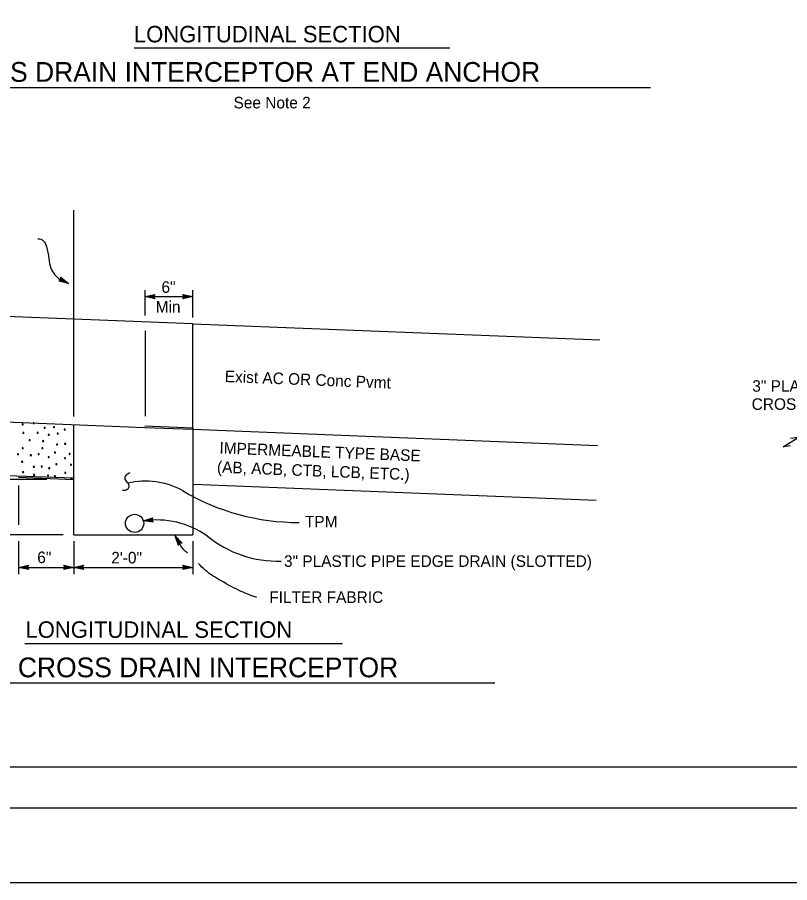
# Model space of a CAD drawing. Extents: x -894 to 866, y -476 to 714.
# Drawn here: x -603 to -134, y -476 to 49 of the extents above; entities that cross this region are included whole.
import ezdxf

# ---------------------------------------------------------------- set-up
doc = ezdxf.new("R2010")
doc.units = 0
for name, color, linetype in [('10 Sheet Format', 7, 'Continuous'), ('56 Stage 3 Anno', 7, 'Continuous'), ('57 Undefined', 7, 'Continuous'), ('59 Sndwall Anno', 7, 'Continuous'), ('60 Nongeo Data', 7, 'Continuous')]:
    doc.layers.add(name, color=color, linetype=linetype)

msp = doc.modelspace()

# ---------------------------------------------------------------- linework, layer by layer
at = {"layer": '10 Sheet Format'}
for p, q in [((-813.4509, -406.0408), (811.5452, -406.0408)), ((-863.4565, -431.0442), (836.5469, -431.0442))]:
    msp.add_line(p, q, dxfattribs=at)
for points in [[(-894.0439, 713.5635), (865.9554, 713.5635), (865.9554, -476.436), (-894.0439, -476.436)], [(-863.4565, -431.0442), (836.5469, -431.0442), (836.5469, 668.958), (-863.4565, 668.958)]]:
    msp.add_lwpolyline(points, close=True, dxfattribs=at)
at = {"layer": '56 Stage 3 Anno'}
for p, q in [((-576.1899, -110.663), (-576.3132, -109.1071)), ((-576.3132, -109.1071), (-576.3132, -109.1071)), ((-576.3132, -109.1071), (-571.5289, -112.9685)), ((-576.2769, -109.5221), (-572.7655, -112.3559)), ((-576.2265, -109.9481), (-574.0045, -111.7418)), ((-577.497, -111.5004), (-576.1899, -110.663)), ((-571.5289, -112.9685), (-577.497, -111.5004)), ((-577.497, -111.5004), (-577.497, -111.5004)), ((-572.7773, -112.3548), (-577.1269, -111.2827)), ((-574.0045, -111.7418), (-576.8143, -111.0504)), ((-575.2423, -111.1284), (-576.4446, -110.8323)), ((-576.2226, -110.337), (-575.2423, -111.1284)), ((-571.5289, -112.9685), (-571.5289, -112.9685)), ((-525.1369, -132.2819), (-525.1369, -116.9693)), ((-525.1369, -120.8197), (-519.1369, -119.4898)), ((-523.746, -120.8161), (-519.372, -119.8492)), ((-522.3743, -120.822), (-519.5491, -120.1957)), ((-520.9928, -120.8228), (-519.7842, -120.5551)), ((-519.1369, -119.4898), (-519.9369, -120.8197)), ((-519.1369, -119.4898), (-519.1369, -119.4898)), ((-501.296, -120.8197), (-502.096, -119.4795)), ((-502.096, -119.4795), (-502.096, -119.4795)), ((-502.096, -119.4795), (-496.096, -120.8197)), ((-501.8794, -119.8354), (-497.4759, -120.8189)), ((-501.6456, -120.1949), (-498.8586, -120.8173)), ((-501.4692, -120.5417), (-500.2401, -120.8165)), ((-496.0913, -133.4177), (-496.0913, -116.8197)), ((-525.1369, -120.8197), (-496.0913, -120.8197)), ((-519.1369, -122.1598), (-525.1369, -120.8197)), ((-525.1369, -120.8197), (-525.1369, -120.8197)), ((-519.3535, -121.8039), (-523.757, -120.8205)), ((-519.5873, -121.4445), (-522.3743, -120.822)), ((-519.7637, -121.0976), (-520.9928, -120.8228)), ((-519.9369, -120.8197), (-519.1369, -122.1598)), ((-519.1369, -122.1598), (-519.1369, -122.1598)), ((-496.096, -120.8197), (-502.096, -122.1496)), ((-502.096, -122.1496), (-501.296, -120.8197)), ((-502.096, -122.1496), (-502.096, -122.1496)), ((-497.4869, -120.8232), (-501.8609, -121.7905)), ((-498.8586, -120.8173), (-501.6838, -121.4437)), ((-500.2401, -120.8165), (-501.4487, -121.0842)), ((-496.096, -120.8197), (-496.096, -120.8197)), ((-524.9215, -193.4302), (-524.9215, -141.537)), ((-584.6785, -231.7537), (-618.0757, -231.7537)), ((-601.971, -235.3769), (-601.971, -259.2592)), ((-526.2912, -256.9308), (-520.4452, -255.0356)), ((-520.1912, -257.6934), (-526.2912, -256.9308)), ((-526.2912, -256.9308), (-526.2912, -256.9308)), ((-520.4404, -257.36), (-524.9176, -256.8001)), ((-524.907, -256.7946), (-520.6448, -255.4155)), ((-523.5408, -256.6698), (-520.7881, -255.7777)), ((-520.7074, -257.0241), (-523.5408, -256.6698)), ((-522.1656, -256.5395), (-520.9877, -256.1576)), ((-520.916, -256.6958), (-522.1656, -256.5395)), ((-520.4452, -255.0356), (-521.1148, -256.436)), ((-521.1148, -256.436), (-520.1912, -257.6934)), ((-520.4452, -255.0356), (-520.4452, -255.0356)), ((-520.1912, -257.6934), (-520.1912, -257.6934)), ((-574.8234, -265.4521), (-618.0757, -265.4521)), ((-504.8759, -271.7879), (-506.8137, -265.9537)), ((-506.8137, -265.9537), (-506.8137, -265.9537)), ((-506.8137, -265.9537), (-502.5861, -270.4143)), ((-504.6822, -271.4194), (-506.1046, -267.1371)), ((-506.0952, -267.1446), (-503.0153, -270.3977)), ((-601.971, -269.3084), (-601.971, -289.1615)), ((-568.4277, -269.3084), (-568.4277, -289.1615)), ((-504.494, -271.034), (-505.3944, -268.3237)), ((-505.3944, -268.3237), (-503.4038, -270.4241)), ((-504.1385, -270.4127), (-504.8759, -271.7879)), ((-504.8759, -271.7879), (-504.8759, -271.7879)), ((-504.2873, -270.7044), (-504.6846, -269.5092)), ((-504.6846, -269.5092), (-503.8326, -270.4076)), ((-502.5865, -270.4143), (-504.1385, -270.4127)), ((-502.5865, -270.4143), (-502.5865, -270.4143)), ((-496.07, -269.3084), (-496.07, -289.1615)), ((-601.971, -285.1615), (-595.971, -283.8316)), ((-601.971, -285.1615), (-568.451, -285.1615)), ((-595.971, -286.5016), (-601.971, -285.1615)), ((-601.971, -285.1615), (-601.971, -285.1615)), ((-596.1876, -286.1457), (-600.5911, -285.1623)), ((-600.5801, -285.1579), (-596.2061, -284.191)), ((-599.2084, -285.1638), (-596.3832, -284.5375)), ((-596.4214, -285.7863), (-599.2084, -285.1638)), ((-597.8269, -285.1646), (-596.6183, -284.8969)), ((-596.5978, -285.4394), (-597.8269, -285.1646)), ((-595.971, -283.8316), (-596.771, -285.1615)), ((-596.771, -285.1615), (-595.971, -286.5016)), ((-595.971, -283.8316), (-595.971, -283.8316)), ((-595.971, -286.5016), (-595.971, -286.5016)), ((-573.651, -285.1615), (-574.451, -283.8213)), ((-574.451, -283.8213), (-574.451, -283.8213)), ((-574.451, -283.8213), (-568.451, -285.1615)), ((-568.451, -285.1615), (-574.451, -286.4914)), ((-574.451, -286.4914), (-573.651, -285.1615)), ((-574.451, -286.4914), (-574.451, -286.4914)), ((-574.2344, -284.1772), (-569.8309, -285.1607)), ((-569.8419, -285.165), (-574.2159, -286.1323)), ((-571.2136, -285.1591), (-574.0388, -285.7855)), ((-574.0006, -284.5367), (-571.2136, -285.1591)), ((-573.8242, -284.8835), (-572.5951, -285.1583)), ((-572.5951, -285.1583), (-573.8037, -285.426)), ((-568.451, -285.1615), (-562.451, -283.8316)), ((-568.451, -285.1615), (-496.1137, -285.1615)), ((-562.451, -286.5013), (-568.451, -285.1615)), ((-568.451, -285.1615), (-568.451, -285.1615)), ((-568.451, -285.1615), (-568.451, -285.1615)), ((-562.6675, -286.1457), (-567.0714, -285.1623)), ((-567.06, -285.158), (-562.686, -284.1906)), ((-565.6884, -285.1635), (-562.8632, -284.5375)), ((-562.9014, -285.7859), (-565.6884, -285.1635)), ((-564.3069, -285.1646), (-563.0982, -284.8969)), ((-563.0777, -285.4394), (-564.3069, -285.1646)), ((-562.451, -283.8316), (-563.251, -285.1615)), ((-563.251, -285.1615), (-562.451, -286.5013)), ((-562.451, -283.8316), (-562.451, -283.8316)), ((-562.451, -286.5013), (-562.451, -286.5013)), ((-496.1137, -285.1615), (-502.1141, -286.4918)), ((-501.3137, -285.1615), (-502.1137, -283.8217)), ((-502.1137, -283.8217), (-502.1137, -283.8217)), ((-502.1137, -283.8217), (-496.1137, -285.1615)), ((-502.1137, -286.4918), (-501.3137, -285.1615)), ((-502.1137, -286.4914), (-502.1137, -286.4914)), ((-501.8976, -284.1776), (-497.4936, -285.1611)), ((-497.505, -285.165), (-501.879, -286.1324)), ((-498.8767, -285.1595), (-501.7019, -285.7855)), ((-501.6637, -284.5371), (-498.8767, -285.1595)), ((-501.4873, -284.8839), (-500.2582, -285.1583)), ((-500.2582, -285.1583), (-501.4668, -285.4261)), ((-496.1137, -285.1615), (-496.1137, -285.1615))]:
    msp.add_line(p, q, dxfattribs=at)
for centre, radius, start, end in [((-524.7418, -279.5947), 46.7694, 61.415844, 103.290794), ((-432.1584, -120.6714), 137.1811, 239.217478, 270.272369), ((-518.2978, -310.6686), 54.3292, 55.058103, 98.460708), ((-444.7066, -214.4711), 66.8808, 230.574344, 271.848519)]:
    msp.add_arc(centre, radius, start, end, dxfattribs=at)
for points in [[(-590.2446, -85.7458), (-589.147, -85.8009), (-587.61, -86.4595), (-586.2379, -87.8316), (-585.0305, -90.5209), (-583.4938, -97.656), (-582.3411, -103.5831), (-580.1458, -107.3154), (-576.6332, -110.4437), (-571.5289, -112.9685)], [(-499.3826, -276.4899), (-501.6987, -274.284), (-505.509, -267.9336)], [(-457.2461, -303.4957), (-466.7716, -299.6855), (-478.8374, -293.3351), (-488.3629, -286.9847), (-492.7779, -282.78)]]:
    msp.add_spline(points, degree=3, dxfattribs=at)
at = {"layer": '57 Undefined'}
for p, q in [((-531.6457, 30.0863), (-340.0727, 30.0863)), ((-654.9571, 6.1474), (-218.2292, 6.1474)), ((-598.0845, -331.2102), (-405.1992, -331.2102)), ((-686.5566, -355.1491), (-312.7419, -355.1491))]:
    msp.add_line(p, q, dxfattribs=at)
at = {"layer": '59 Sndwall Anno'}
for points in [[(-599.1115, -198.1337), (-599.7564, -198.1081), (-599.7733, -198.538), (-599.1285, -198.5636)], [(-592.4655, -197.49), (-593.1104, -197.4644), (-593.1273, -197.8943), (-592.4828, -197.9199)], [(-598.7052, -203.3577), (-599.3501, -203.3321), (-599.367, -203.7624), (-598.7226, -203.7876)], [(-589.9438, -203.1841), (-590.5883, -203.1585), (-590.6056, -203.5884), (-589.9608, -203.614)], [(-585.7383, -200.2439), (-586.3828, -200.2188), (-586.4001, -200.6487), (-585.7553, -200.6743)], [(-583.2301, -204.4912), (-583.8746, -204.4656), (-583.8919, -204.8955), (-583.247, -204.9211)], [(-580.0214, -199.7447), (-580.6663, -199.7191), (-580.6832, -200.1491), (-580.0383, -200.1747)], [(-577.7986, -203.7711), (-578.4435, -203.7459), (-578.4604, -204.1758), (-577.8159, -204.2014)], [(-573.5754, -201.3475), (-574.2202, -201.3219), (-574.2372, -201.7518), (-573.5927, -201.7774)], [(-594.8056, -207.6782), (-595.4505, -207.6526), (-595.4674, -208.0825), (-594.8226, -208.1081)], [(-586.6824, -208.3943), (-587.3273, -208.3687), (-587.3442, -208.7987), (-586.6994, -208.8242)], [(-573.2954, -209.9609), (-573.9399, -209.9357), (-573.9573, -210.3656), (-573.3124, -210.3912)], [(-599.1777, -212.6672), (-599.8226, -212.6416), (-599.8395, -213.0719), (-599.1946, -213.0971)], [(-587.1966, -212.6664), (-587.8415, -212.6408), (-587.8584, -213.0707), (-587.2135, -213.0963)], [(-578.26, -210.4164), (-578.9049, -210.3908), (-578.9218, -210.8211), (-578.2773, -210.8463)], [(-601.9111, -216.2498), (-602.5556, -216.2242), (-602.5729, -216.6542), (-601.9281, -216.6797)], [(-594.1667, -216.9077), (-594.8115, -216.8825), (-594.8285, -217.3124), (-594.184, -217.338)], [(-589.4194, -216.2234), (-590.0643, -216.1979), (-590.0812, -216.6282), (-589.4364, -216.6534)], [(-583.2458, -218.0301), (-583.8903, -218.0049), (-583.9072, -218.4349), (-583.2627, -218.4604)], [(-579.499, -215.3124), (-580.1439, -215.2868), (-580.1608, -215.7168), (-579.5159, -215.7423)], [(-573.4324, -218.6616), (-574.0773, -218.636), (-574.0943, -219.066), (-573.4498, -219.0915)], [(-570.6332, -215.9742), (-571.2777, -215.9486), (-571.2951, -216.3786), (-570.6502, -216.4042)], [(-599.4021, -220.9498), (-600.047, -220.9242), (-600.0639, -221.3545), (-599.419, -221.3797)], [(-592.3265, -223.9199), (-592.971, -223.8947), (-592.9883, -224.3246), (-592.3434, -224.3502)], [(-587.6033, -223.801), (-588.2482, -223.7754), (-588.2651, -224.2053), (-587.6202, -224.2309)], [(-582.9935, -224.81), (-583.6383, -224.7844), (-583.6553, -225.2144), (-583.0108, -225.24)], [(-578.7336, -222.3754), (-579.3785, -222.3498), (-579.3954, -222.7797), (-578.7509, -222.8053)], [(-569.7577, -222.6419), (-570.4025, -222.6163), (-570.4195, -223.0467), (-569.7746, -223.0719)], [(-598.8206, -227.1911), (-599.4655, -227.1655), (-599.4824, -227.5955), (-598.8379, -227.6211)], [(-592.1478, -228.6994), (-592.7923, -228.6738), (-592.8096, -229.1037), (-592.1647, -229.1293)], [(-583.7793, -229.238), (-584.4242, -229.2124), (-584.4411, -229.6423), (-583.7962, -229.6679)], [(-579.4439, -229.6171), (-580.0883, -229.5915), (-580.1057, -230.0214), (-579.4608, -230.047)], [(-573.2639, -227.4778), (-573.9088, -227.4526), (-573.9258, -227.8825), (-573.2813, -227.9081)], [(-569.4695, -231.0486), (-570.114, -231.023), (-570.1313, -231.4529), (-569.4864, -231.4785)]]:
    msp.add_lwpolyline(points, close=True, dxfattribs=at)
at = {"layer": '60 Nongeo Data'}
for p, q in [((-568.4277, -193.6341), (-568.4277, -68.3702)), ((-496.0913, -137.4177), (-759.0683, -126.9425)), ((-496.0913, -201.3514), (-496.0913, -137.4177)), ((-496.0865, -137.3016), (-249.1044, -147.0822)), ((-757.3848, -191.0038), (-525.2073, -200.1983)), ((-568.4277, -231.7537), (-568.4277, -198.6471)), ((-525.1652, -199.164), (-496.0503, -200.3522)), ((-525.2062, -200.1632), (-496.0913, -201.3514)), ((-496.0913, -200.3522), (-496.07, -265.4521)), ((-496.0913, -201.3514), (-250.4792, -211.0782)), ((-758.6998, -224.2104), (-568.3868, -230.7545)), ((-601.971, -230.3848), (-568.4277, -231.7537)), ((-568.4277, -265.4521), (-568.4277, -230.7545)), ((-495.6515, -234.6277), (-251.2579, -244.3061)), ((-568.4277, -265.4521), (-496.07, -265.4521))]:
    msp.add_line(p, q, dxfattribs=at)
msp.add_lwpolyline([(-133.1891, -211.466), (-137.7249, -212.0329), (-128.6529, -206.3628), (-133.1891, -206.9298)], dxfattribs=at)
msp.add_circle((-531.4869, -258.4382), 5.5251, dxfattribs=at)
msp.add_spline([(-534.418, -227.7175), (-536.24, -228.9789), (-537.5018, -230.9415), (-536.9412, -232.2029), (-536.0998, -233.4644), (-535.2589, -234.7258), (-534.9786, -236.408), (-535.9597, -237.9498), (-538.7632, -238.5104)], degree=3, dxfattribs=at)

# ---------------------------------------------------------------- texts
at = {"layer": '57 Undefined'}
for s, height, p in [('LONGITUDINAL SECTION', 10, (-531.8805, 33.4328)), ('CROSS DRAIN INTERCEPTOR AT END ANCHOR', 12, (-653.4482, 9.4938)), ('See Note 2', 7, (-471.3955, -6.6321)), ('6"', 7, (-515.1585, -118.5465)), ('Min', 7, (-518.6747, -130.5466)), ('3" PLASTIC PIPE (SLOTTED)', 7, (-156.4388, -178.5407)), ('CROSS DRAIN INTERCEPTOR', 7, (-156.7995, -189.5456)), ('TPM', 7, (-428.0413, -260.875)), ('6"', 7, (-590.5625, -282.5292)), ('2\'-0"', 7, (-545.6442, -282.7173)), ('3" PLASTIC PIPE EDGE DRAIN (SLOTTED)', 7, (-440.7663, -284.821)), ('FILTER FABRIC', 7, (-449.7103, -306.6603)), ('LONGITUDINAL SECTION', 10, (-597.7347, -327.8638)), ('TERMINAL CROSS DRAIN INTERCEPTOR', 12, (-687.9385, -351.8027))]:
    msp.add_text(s, height=height, dxfattribs=at).set_placement(p)
for s, rotation, p in [('Exist AC OR Conc Pvmt', 357.732167, (-476.861, -172.6314)), ('IMPERMEABLE TYPE BASE  ', 357.732217, (-480.0576, -216.0309)), ('(AB, ACB, CTB, LCB, ETC.)', 357.732217, (-481.5621, -227.598))]:
    msp.add_text(s, height=7, rotation=rotation, dxfattribs=at).set_placement(p)
at = {"layer": '59 Sndwall Anno'}
msp.add_text('.', height=0.8, dxfattribs=at).set_placement((-561.9691, -265.6466))

doc.saveas('drawing.dxf')
